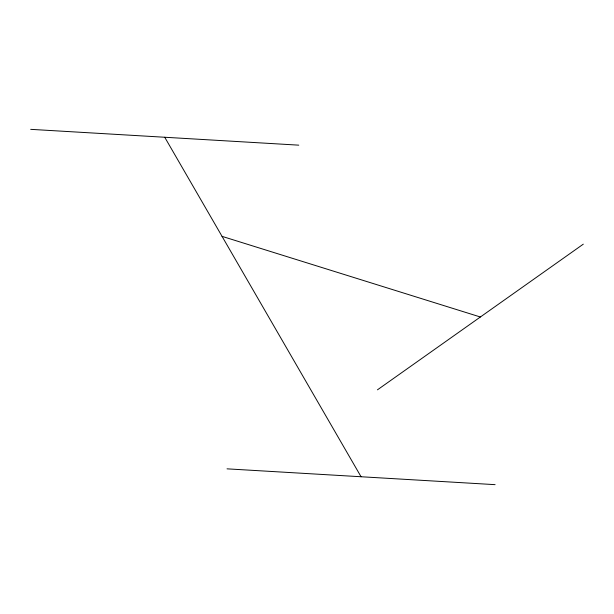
<?xml version="1.0" encoding="UTF-8"?>
<svg xmlns="http://www.w3.org/2000/svg" width="614" height="614" viewBox="0 0 614 614"><rect width="100%" height="100%" fill="white"/><g stroke="black" fill="none" stroke-linecap="round" stroke-linejoin="round"><path stroke-width="0.92" d="M377.449 389.836L583.3 244.157M30.7 129.347L298.765 145.157M227.034 468.843L495.099 484.653M222.038 236.352L480.371 316.993M164.736 137.252L361.063 476.748"/></g></svg>
